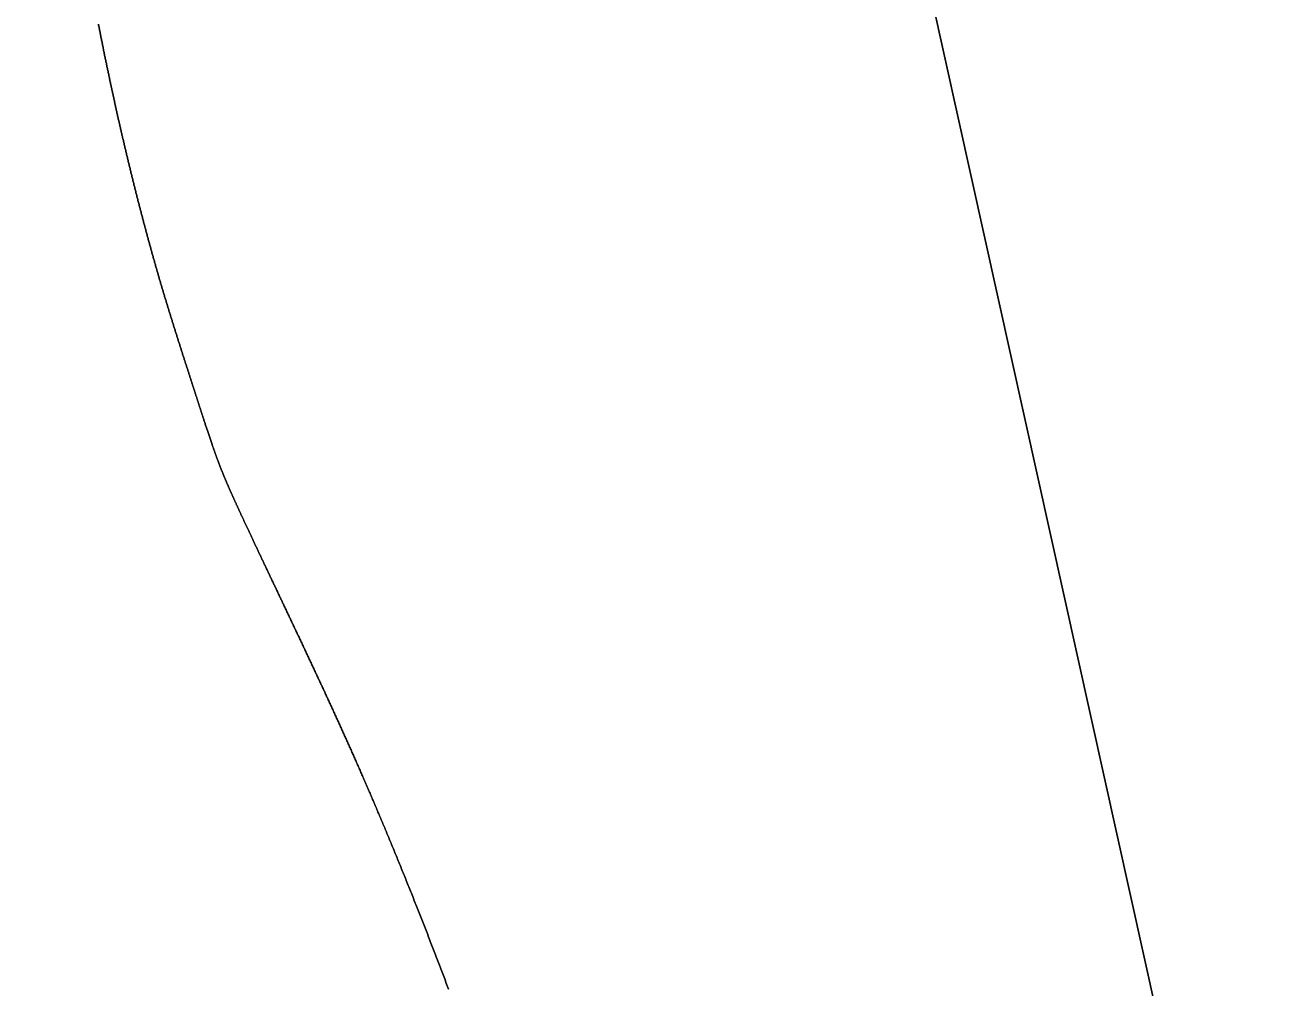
# Model space of a CAD drawing. Header units: inches. Extents: x 130170 to 284068, y 377793 to 804530.
# Drawn here: x 260694.6 to 260762.8, y 747187.2 to 747239.8 of the extents above; entities that cross this region are included whole.
import ezdxf

# ---------------------------------------------------------------- set-up
doc = ezdxf.new("R2010")
doc.units = ezdxf.units.IN
doc.header["$MEASUREMENT"] = 0
doc.layers.add('muni_il', color=7, linetype='Continuous')

msp = doc.modelspace()

# ---------------------------------------------------------------- linework, layer by layer
at = {"layer": 'muni_il'}
for points in [[(260754.781, 747530.375), (260754.516, 747438.375), (260754.219, 747328.938), (260744.016, 747241.375), (260757.781, 747179.188), (260746.219, 746984), (260731.625, 746822.375), (260701.984, 746720.062), (260696.672, 746692.375), (260695.016, 746602.75), (260685.453, 746523.188), (260656.688, 746406.938), (260626.344, 746302.5), (260639.141, 746300.188), (260650.062, 746297.125), (260662.125, 746293.125), (260756.85, 746272.963), (260806.032, 746262.021), (261717.828, 746059.438), (261715.418, 746000.168), (261660.703, 744654.562)], [(261660.703, 744654.562), (261715.418, 746000.168), (261717.828, 746059.438), (260806.032, 746262.021), (260756.85, 746272.963), (260662.125, 746293.125), (260650.062, 746297.125), (260639.141, 746300.188), (260626.344, 746302.5), (260656.688, 746406.938), (260685.453, 746523.188), (260695.016, 746602.75), (260696.672, 746692.375), (260701.984, 746720.062), (260731.625, 746822.375), (260746.219, 746984), (260757.781, 747179.188), (260744.016, 747241.375), (260754.219, 747328.938), (260754.516, 747438.375), (260754.781, 747530.375)], [(260717.677, 747187.116), (260717.642, 747187.21), (260717.607, 747187.303), (260717.571, 747187.397), (260717.536, 747187.49), (260717.501, 747187.584), (260717.466, 747187.677), (260717.43, 747187.771), (260717.395, 747187.865), (260717.359, 747187.958), (260717.324, 747188.052), (260717.288, 747188.145), (260717.253, 747188.239), (260717.217, 747188.333), (260717.182, 747188.426), (260717.146, 747188.52), (260717.11, 747188.613), (260717.074, 747188.707), (260717.039, 747188.8), (260717.003, 747188.894), (260716.967, 747188.987), (260716.931, 747189.08), (260716.895, 747189.173), (260716.86, 747189.267), (260716.824, 747189.36), (260716.788, 747189.453), (260716.752, 747189.545), (260716.716, 747189.638), (260716.68, 747189.731), (260716.645, 747189.824), (260716.609, 747189.916), (260716.573, 747190.009), (260716.537, 747190.101), (260716.501, 747190.193), (260716.465, 747190.285), (260716.429, 747190.377), (260716.394, 747190.469), (260716.358, 747190.56), (260716.322, 747190.652), (260716.286, 747190.743), (260716.251, 747190.834), (260716.215, 747190.925), (260716.179, 747191.016), (260716.144, 747191.106), (260716.108, 747191.197), (260716.073, 747191.287), (260716.037, 747191.377), (260716.002, 747191.467), (260715.966, 747191.556), (260715.931, 747191.646), (260715.895, 747191.735), (260715.86, 747191.824), (260715.825, 747191.913), (260715.79, 747192.001), (260715.755, 747192.09), (260715.72, 747192.178), (260715.685, 747192.266), (260715.65, 747192.353), (260715.615, 747192.441), (260715.58, 747192.528), (260715.545, 747192.615), (260715.51, 747192.701), (260715.476, 747192.788), (260715.441, 747192.874), (260715.406, 747192.959), (260715.372, 747193.045), (260715.338, 747193.13), (260715.303, 747193.215), (260715.269, 747193.3), (260715.235, 747193.385), (260715.201, 747193.469), (260715.167, 747193.553), (260715.133, 747193.636), (260715.099, 747193.719), (260715.066, 747193.803), (260715.032, 747193.885), (260714.998, 747193.968), (260714.965, 747194.05), (260714.932, 747194.132), (260714.898, 747194.213), (260714.865, 747194.294), (260714.832, 747194.375), (260714.799, 747194.456), (260714.766, 747194.536), (260714.733, 747194.616), (260714.701, 747194.695), (260714.668, 747194.775), (260714.635, 747194.854), (260714.603, 747194.932), (260714.571, 747195.011), (260714.539, 747195.089), (260714.506, 747195.166), (260714.474, 747195.243), (260714.442, 747195.32), (260714.411, 747195.397), (260714.379, 747195.474), (260714.347, 747195.55), (260714.316, 747195.625), (260714.284, 747195.701), (260714.253, 747195.776), (260714.222, 747195.851), (260714.191, 747195.925), (260714.16, 747195.999), (260714.129, 747196.073), (260714.098, 747196.146), (260714.067, 747196.219), (260714.037, 747196.292), (260714.006, 747196.364), (260713.976, 747196.436), (260713.946, 747196.508), (260713.916, 747196.58), (260713.886, 747196.651), (260713.856, 747196.722), (260713.826, 747196.792), (260713.796, 747196.862), (260713.767, 747196.932), (260713.737, 747197.002), (260713.708, 747197.071), (260713.678, 747197.14), (260713.649, 747197.208), (260713.62, 747197.277), (260713.591, 747197.345), (260713.562, 747197.412), (260713.533, 747197.48), (260713.505, 747197.547), (260713.476, 747197.613), (260713.448, 747197.68), (260713.419, 747197.746), (260713.391, 747197.812), (260713.363, 747197.877), (260713.335, 747197.943), (260713.307, 747198.008), (260713.279, 747198.072), (260713.251, 747198.137), (260713.223, 747198.201), (260713.196, 747198.265), (260713.168, 747198.328), (260713.141, 747198.392), (260713.113, 747198.455), (260713.086, 747198.518), (260713.059, 747198.58), (260713.032, 747198.642), (260713.005, 747198.704), (260712.978, 747198.766), (260712.951, 747198.828), (260712.924, 747198.889), (260712.898, 747198.95), (260712.871, 747199.011), (260712.844, 747199.071), (260712.818, 747199.131), (260712.792, 747199.191), (260712.765, 747199.251), (260712.739, 747199.311), (260712.713, 747199.37), (260712.687, 747199.429), (260712.661, 747199.488), (260712.635, 747199.547), (260712.609, 747199.606), (260712.584, 747199.664), (260712.558, 747199.722), (260712.532, 747199.78), (260712.507, 747199.838), (260712.481, 747199.895), (260712.456, 747199.953), (260712.43, 747200.01), (260712.405, 747200.067), (260712.38, 747200.123), (260712.354, 747200.18), (260712.329, 747200.236), (260712.304, 747200.293), (260712.279, 747200.349), (260712.254, 747200.405), (260712.229, 747200.461), (260712.204, 747200.516), (260712.179, 747200.572), (260712.155, 747200.627), (260712.13, 747200.682), (260712.105, 747200.737), (260712.08, 747200.792), (260712.056, 747200.847), (260712.031, 747200.902), (260712.007, 747200.956), (260711.982, 747201.011), (260711.958, 747201.065), (260711.933, 747201.119), (260711.909, 747201.173), (260711.884, 747201.227), (260711.86, 747201.281), (260711.836, 747201.335), (260711.811, 747201.388), (260711.787, 747201.442), (260711.763, 747201.495), (260711.739, 747201.549), (260711.714, 747201.602), (260711.69, 747201.655), (260711.666, 747201.708), (260711.642, 747201.761), (260711.618, 747201.814), (260711.594, 747201.867), (260711.57, 747201.92), (260711.546, 747201.972), (260711.522, 747202.025), (260711.497, 747202.078), (260711.474, 747202.13), (260711.45, 747202.183), (260711.425, 747202.235), (260711.402, 747202.288), (260711.378, 747202.34), (260711.354, 747202.392), (260711.33, 747202.444), (260711.306, 747202.496), (260711.282, 747202.549), (260711.258, 747202.601), (260711.234, 747202.653), (260711.21, 747202.705), (260711.186, 747202.757), (260711.162, 747202.809), (260711.138, 747202.861), (260711.114, 747202.913), (260711.09, 747202.964), (260711.066, 747203.016), (260711.042, 747203.068), (260711.018, 747203.12), (260710.994, 747203.172), (260710.97, 747203.224), (260710.947, 747203.275), (260710.923, 747203.327), (260710.899, 747203.379), (260710.875, 747203.43), (260710.851, 747203.482), (260710.827, 747203.534), (260710.803, 747203.586), (260710.779, 747203.637), (260710.755, 747203.689), (260710.731, 747203.741), (260710.707, 747203.792), (260710.683, 747203.844), (260710.658, 747203.896), (260710.634, 747203.947), (260710.61, 747203.999), (260710.586, 747204.051), (260710.562, 747204.103), (260710.538, 747204.154), (260710.514, 747204.206), (260710.49, 747204.258), (260710.465, 747204.309), (260710.441, 747204.361), (260710.417, 747204.413), (260710.393, 747204.465), (260710.369, 747204.517), (260710.345, 747204.568), (260710.32, 747204.62), (260710.296, 747204.672), (260710.272, 747204.724), (260710.248, 747204.775), (260710.223, 747204.827), (260710.199, 747204.879), (260710.175, 747204.931), (260710.15, 747204.983), (260710.126, 747205.035), (260710.102, 747205.086), (260710.077, 747205.138), (260710.053, 747205.19), (260710.029, 747205.242), (260710.004, 747205.294), (260709.98, 747205.346), (260709.956, 747205.398), (260709.931, 747205.45), (260709.907, 747205.502), (260709.882, 747205.553), (260709.858, 747205.605), (260709.834, 747205.657), (260709.809, 747205.709), (260709.785, 747205.761), (260709.76, 747205.813), (260709.736, 747205.865), (260709.711, 747205.917), (260709.687, 747205.969), (260709.662, 747206.021), (260709.638, 747206.072), (260709.613, 747206.124), (260709.589, 747206.176), (260709.564, 747206.228), (260709.54, 747206.28), (260709.515, 747206.332), (260709.491, 747206.384), (260709.466, 747206.436), (260709.442, 747206.487), (260709.418, 747206.539), (260709.393, 747206.591), (260709.368, 747206.643), (260709.344, 747206.695), (260709.32, 747206.746), (260709.295, 747206.798), (260709.271, 747206.85), (260709.246, 747206.901), (260709.222, 747206.953), (260709.197, 747207.004), (260709.173, 747207.056), (260709.149, 747207.107), (260709.124, 747207.159), (260709.1, 747207.21), (260709.076, 747207.262), (260709.051, 747207.313), (260709.027, 747207.364), (260709.003, 747207.416), (260708.979, 747207.467), (260708.954, 747207.518), (260708.93, 747207.569), (260708.906, 747207.62), (260708.882, 747207.671), (260708.857, 747207.722), (260708.833, 747207.773), (260708.809, 747207.824), (260708.785, 747207.875), (260708.761, 747207.925), (260708.737, 747207.976), (260708.713, 747208.027), (260708.689, 747208.077), (260708.665, 747208.128), (260708.641, 747208.178), (260708.618, 747208.228), (260708.594, 747208.279), (260708.57, 747208.329), (260708.546, 747208.379), (260708.523, 747208.429), (260708.499, 747208.478), (260708.475, 747208.528), (260708.452, 747208.578), (260708.428, 747208.628), (260708.405, 747208.677), (260708.381, 747208.727), (260708.358, 747208.776), (260708.335, 747208.825), (260708.311, 747208.874), (260708.288, 747208.923), (260708.265, 747208.972), (260708.242, 747209.021), (260708.219, 747209.07), (260708.196, 747209.118), (260708.172, 747209.167), (260708.15, 747209.215), (260708.127, 747209.263), (260708.104, 747209.311), (260708.081, 747209.359), (260708.058, 747209.407), (260708.036, 747209.455), (260708.013, 747209.502), (260707.991, 747209.55), (260707.968, 747209.597), (260707.946, 747209.645), (260707.924, 747209.692), (260707.901, 747209.739), (260707.879, 747209.785), (260707.857, 747209.832), (260707.835, 747209.879), (260707.813, 747209.925), (260707.791, 747209.971), (260707.769, 747210.018), (260707.747, 747210.064), (260707.726, 747210.109), (260707.704, 747210.155), (260707.682, 747210.201), (260707.661, 747210.246), (260707.639, 747210.292), (260707.618, 747210.337), (260707.597, 747210.382), (260707.575, 747210.427), (260707.554, 747210.471), (260707.533, 747210.516), (260707.512, 747210.56), (260707.491, 747210.604), (260707.47, 747210.648), (260707.45, 747210.692), (260707.429, 747210.736), (260707.408, 747210.78), (260707.388, 747210.823), (260707.367, 747210.866), (260707.347, 747210.91), (260707.327, 747210.953), (260707.306, 747210.996), (260707.286, 747211.038), (260707.266, 747211.081), (260707.246, 747211.123), (260707.226, 747211.165), (260707.206, 747211.207), (260707.187, 747211.249), (260707.167, 747211.291), (260707.147, 747211.332), (260707.128, 747211.374), (260707.108, 747211.415), (260707.089, 747211.456), (260707.07, 747211.497), (260707.05, 747211.538), (260707.031, 747211.579), (260707.012, 747211.619), (260706.993, 747211.659), (260706.975, 747211.699), (260706.956, 747211.739), (260706.937, 747211.779), (260706.918, 747211.819), (260706.9, 747211.859), (260706.881, 747211.898), (260706.863, 747211.937), (260706.845, 747211.976), (260706.827, 747212.015), (260706.808, 747212.054), (260706.79, 747212.092), (260706.772, 747212.131), (260706.754, 747212.169), (260706.736, 747212.207), (260706.719, 747212.245), (260706.701, 747212.283), (260706.684, 747212.32), (260706.666, 747212.357), (260706.649, 747212.395), (260706.631, 747212.432), (260706.614, 747212.469), (260706.597, 747212.506), (260706.58, 747212.542), (260706.563, 747212.579), (260706.546, 747212.615), (260706.529, 747212.651), (260706.512, 747212.687), (260706.496, 747212.723), (260706.479, 747212.759), (260706.463, 747212.794), (260706.446, 747212.83), (260706.43, 747212.865), (260706.413, 747212.9), (260706.397, 747212.935), (260706.381, 747212.97), (260706.365, 747213.004), (260706.349, 747213.039), (260706.333, 747213.073), (260706.318, 747213.107), (260706.302, 747213.141), (260706.286, 747213.175), (260706.271, 747213.208), (260706.255, 747213.242), (260706.24, 747213.275), (260706.225, 747213.308), (260706.21, 747213.341), (260706.195, 747213.374), (260706.18, 747213.407), (260706.165, 747213.439), (260706.15, 747213.472), (260706.135, 747213.504), (260706.12, 747213.536), (260706.106, 747213.568), (260706.091, 747213.6), (260706.077, 747213.631), (260706.063, 747213.662), (260706.048, 747213.694), (260706.034, 747213.725), (260706.02, 747213.755), (260706.006, 747213.786), (260705.992, 747213.817), (260705.979, 747213.847), (260705.965, 747213.877), (260705.951, 747213.907), (260705.938, 747213.937), (260705.925, 747213.967), (260705.911, 747213.997), (260705.898, 747214.026), (260705.885, 747214.055), (260705.872, 747214.084), (260705.859, 747214.113), (260705.846, 747214.142), (260705.833, 747214.17), (260705.82, 747214.199), (260705.808, 747214.227), (260705.795, 747214.255), (260705.783, 747214.283), (260705.771, 747214.311), (260705.758, 747214.339), (260705.746, 747214.366), (260705.734, 747214.393), (260705.722, 747214.42), (260705.71, 747214.447), (260705.698, 747214.474), (260705.687, 747214.501), (260705.675, 747214.528), (260705.664, 747214.554), (260705.652, 747214.58), (260705.641, 747214.606), (260705.629, 747214.632), (260705.618, 747214.658), (260705.607, 747214.684), (260705.596, 747214.71), (260705.585, 747214.735), (260705.574, 747214.76), (260705.563, 747214.786), (260705.553, 747214.811), (260705.542, 747214.836), (260705.531, 747214.861), (260705.521, 747214.886), (260705.51, 747214.91), (260705.5, 747214.935), (260705.49, 747214.959), (260705.479, 747214.984), (260705.469, 747215.008), (260705.459, 747215.032), (260705.449, 747215.056), (260705.439, 747215.08), (260705.429, 747215.104), (260705.419, 747215.128), (260705.409, 747215.152), (260705.399, 747215.176), (260705.39, 747215.2), (260705.38, 747215.224), (260705.37, 747215.247), (260705.36, 747215.271), (260705.351, 747215.295), (260705.341, 747215.318), (260705.332, 747215.342), (260705.322, 747215.366), (260705.313, 747215.389), (260705.303, 747215.413), (260705.294, 747215.437), (260705.284, 747215.46), (260705.275, 747215.484), (260705.266, 747215.508), (260705.256, 747215.532), (260705.247, 747215.555), (260705.238, 747215.579), (260705.228, 747215.603), (260705.219, 747215.627), (260705.21, 747215.651), (260705.2, 747215.675), (260705.191, 747215.7), (260705.181, 747215.724), (260705.172, 747215.748), (260705.163, 747215.773), (260705.153, 747215.798), (260705.144, 747215.822), (260705.135, 747215.847), (260705.125, 747215.872), (260705.116, 747215.898), (260705.106, 747215.923), (260705.096, 747215.948), (260705.087, 747215.974), (260705.077, 747216), (260705.068, 747216.026), (260705.058, 747216.052), (260705.048, 747216.078), (260705.038, 747216.105), (260705.029, 747216.132), (260705.019, 747216.159), (260705.009, 747216.186), (260704.999, 747216.213), (260704.989, 747216.241), (260704.979, 747216.268), (260704.968, 747216.296), (260704.958, 747216.325), (260704.948, 747216.353), (260704.937, 747216.382), (260704.927, 747216.411), (260704.917, 747216.44), (260704.906, 747216.47), (260704.895, 747216.5), (260704.884, 747216.53), (260704.874, 747216.56), (260704.863, 747216.591), (260704.852, 747216.622), (260704.841, 747216.653), (260704.829, 747216.685), (260704.818, 747216.717), (260704.807, 747216.75), (260704.795, 747216.783), (260704.783, 747216.816), (260704.771, 747216.85), (260704.513, 747217.611), (260704.48, 747217.713), (260704.464, 747217.763), (260704.448, 747217.812), (260704.432, 747217.86), (260704.417, 747217.908), (260704.401, 747217.955), (260704.386, 747218.001), (260704.372, 747218.046), (260704.357, 747218.091), (260704.343, 747218.135), (260704.328, 747218.179), (260704.314, 747218.222), (260704.301, 747218.265), (260704.287, 747218.307), (260704.273, 747218.349), (260704.26, 747218.391), (260704.247, 747218.432), (260704.233, 747218.473), (260704.22, 747218.513), (260704.207, 747218.553), (260704.194, 747218.593), (260704.181, 747218.633), (260704.169, 747218.672), (260704.156, 747218.712), (260704.143, 747218.751), (260704.131, 747218.79), (260704.118, 747218.829), (260704.106, 747218.868), (260704.093, 747218.907), (260704.081, 747218.945), (260704.068, 747218.984), (260704.056, 747219.023), (260704.043, 747219.061), (260704.031, 747219.1), (260704.018, 747219.139), (260704.006, 747219.177), (260703.993, 747219.216), (260703.981, 747219.255), (260703.968, 747219.294), (260703.956, 747219.332), (260703.943, 747219.371), (260703.931, 747219.41), (260703.918, 747219.449), (260703.905, 747219.488), (260703.893, 747219.528), (260703.88, 747219.567), (260703.867, 747219.606), (260703.854, 747219.646), (260703.842, 747219.686), (260703.829, 747219.725), (260703.816, 747219.765), (260703.803, 747219.805), (260703.79, 747219.845), (260703.777, 747219.886), (260703.764, 747219.926), (260703.751, 747219.966), (260703.738, 747220.007), (260703.725, 747220.048), (260703.711, 747220.089), (260703.698, 747220.129), (260703.685, 747220.171), (260703.672, 747220.212), (260703.658, 747220.253), (260703.645, 747220.295), (260703.631, 747220.336), (260703.618, 747220.378), (260703.604, 747220.42), (260703.591, 747220.462), (260703.577, 747220.504), (260703.564, 747220.547), (260703.55, 747220.589), (260703.536, 747220.632), (260703.522, 747220.674), (260703.509, 747220.717), (260703.495, 747220.76), (260703.481, 747220.804), (260703.467, 747220.847), (260703.453, 747220.89), (260703.439, 747220.934), (260703.425, 747220.977), (260703.411, 747221.021), (260703.397, 747221.065), (260703.383, 747221.109), (260703.368, 747221.153), (260703.354, 747221.197), (260703.34, 747221.242), (260703.326, 747221.286), (260703.311, 747221.331), (260703.297, 747221.375), (260703.282, 747221.42), (260703.268, 747221.465), (260703.254, 747221.51), (260703.239, 747221.556), (260703.224, 747221.601), (260703.21, 747221.646), (260703.195, 747221.692), (260703.181, 747221.737), (260703.166, 747221.783), (260703.151, 747221.829), (260703.137, 747221.875), (260703.122, 747221.921), (260703.107, 747221.967), (260703.093, 747222.013), (260703.078, 747222.06), (260703.063, 747222.106), (260703.048, 747222.152), (260703.033, 747222.199), (260703.018, 747222.246), (260703.003, 747222.292), (260702.989, 747222.339), (260702.974, 747222.386), (260702.959, 747222.433), (260702.944, 747222.48), (260702.929, 747222.527), (260702.914, 747222.574), (260702.899, 747222.621), (260702.884, 747222.668), (260702.869, 747222.716), (260702.854, 747222.763), (260702.839, 747222.81), (260702.824, 747222.858), (260702.809, 747222.905), (260702.794, 747222.953), (260702.779, 747223.001), (260702.764, 747223.048), (260702.749, 747223.096), (260702.734, 747223.144), (260702.719, 747223.192), (260702.704, 747223.239), (260702.689, 747223.287), (260702.674, 747223.335), (260702.659, 747223.383), (260702.644, 747223.431), (260702.629, 747223.479), (260702.614, 747223.527), (260702.599, 747223.575), (260702.584, 747223.623), (260702.569, 747223.671), (260702.554, 747223.719), (260702.539, 747223.768), (260702.524, 747223.816), (260702.509, 747223.864), (260702.494, 747223.912), (260702.479, 747223.96), (260702.464, 747224.009), (260702.449, 747224.057), (260702.434, 747224.105), (260702.419, 747224.154), (260702.405, 747224.202), (260702.39, 747224.25), (260702.375, 747224.299), (260702.36, 747224.347), (260702.345, 747224.396), (260702.33, 747224.444), (260702.316, 747224.492), (260702.301, 747224.541), (260702.286, 747224.589), (260702.271, 747224.638), (260702.257, 747224.686), (260702.242, 747224.735), (260702.227, 747224.784), (260702.212, 747224.832), (260702.198, 747224.881), (260702.183, 747224.929), (260702.168, 747224.978), (260702.154, 747225.027), (260702.139, 747225.075), (260702.124, 747225.124), (260702.11, 747225.173), (260702.095, 747225.222), (260702.081, 747225.271), (260702.066, 747225.32), (260702.052, 747225.368), (260702.037, 747225.417), (260702.022, 747225.466), (260702.008, 747225.515), (260701.993, 747225.564), (260701.979, 747225.613), (260701.965, 747225.663), (260701.95, 747225.712), (260701.936, 747225.761), (260701.921, 747225.81), (260701.907, 747225.86), (260701.892, 747225.909), (260701.878, 747225.958), (260701.863, 747226.008), (260701.849, 747226.057), (260701.835, 747226.107), (260701.82, 747226.156), (260701.806, 747226.206), (260701.792, 747226.256), (260701.777, 747226.306), (260701.763, 747226.355), (260701.748, 747226.405), (260701.734, 747226.455), (260701.72, 747226.505), (260701.706, 747226.555), (260701.691, 747226.605), (260701.677, 747226.656), (260701.662, 747226.706), (260701.648, 747226.756), (260701.634, 747226.807), (260701.62, 747226.857), (260701.605, 747226.908), (260701.591, 747226.958), (260701.577, 747227.009), (260701.562, 747227.06), (260701.548, 747227.111), (260701.534, 747227.162), (260701.52, 747227.213), (260701.505, 747227.264), (260701.491, 747227.315), (260701.477, 747227.366), (260701.463, 747227.417), (260701.449, 747227.469), (260701.434, 747227.52), (260701.42, 747227.572), (260701.406, 747227.623), (260701.391, 747227.675), (260701.377, 747227.727), (260701.363, 747227.779), (260701.349, 747227.831), (260701.335, 747227.883), (260701.32, 747227.935), (260701.306, 747227.987), (260701.292, 747228.039), (260701.278, 747228.091), (260701.264, 747228.144), (260701.249, 747228.196), (260701.235, 747228.249), (260701.221, 747228.301), (260701.207, 747228.354), (260701.193, 747228.406), (260701.178, 747228.459), (260701.164, 747228.512), (260701.15, 747228.565), (260701.136, 747228.618), (260701.122, 747228.671), (260701.107, 747228.724), (260701.093, 747228.777), (260701.079, 747228.831), (260701.065, 747228.884), (260701.051, 747228.937), (260701.037, 747228.991), (260701.022, 747229.044), (260701.008, 747229.098), (260700.994, 747229.151), (260700.98, 747229.205), (260700.966, 747229.258), (260700.952, 747229.312), (260700.938, 747229.366), (260700.924, 747229.42), (260700.91, 747229.474), (260700.896, 747229.528), (260700.882, 747229.581), (260700.868, 747229.635), (260700.854, 747229.689), (260700.839, 747229.743), (260700.826, 747229.798), (260700.811, 747229.852), (260700.798, 747229.906), (260700.784, 747229.96), (260700.77, 747230.014), (260700.756, 747230.068), (260700.742, 747230.123), (260700.728, 747230.177), (260700.714, 747230.231), (260700.7, 747230.286), (260700.686, 747230.34), (260700.672, 747230.394), (260700.659, 747230.449), (260700.645, 747230.503), (260700.631, 747230.558), (260700.617, 747230.612), (260700.603, 747230.667), (260700.59, 747230.721), (260700.576, 747230.775), (260700.562, 747230.83), (260700.548, 747230.884), (260700.535, 747230.939), (260700.521, 747230.993), (260700.508, 747231.048), (260700.494, 747231.102), (260700.48, 747231.157), (260700.467, 747231.211), (260700.453, 747231.266), (260700.44, 747231.32), (260700.426, 747231.375), (260700.413, 747231.429), (260700.399, 747231.484), (260700.386, 747231.538), (260700.372, 747231.593), (260700.359, 747231.647), (260700.345, 747231.702), (260700.332, 747231.756), (260700.319, 747231.81), (260700.305, 747231.865), (260700.292, 747231.919), (260700.279, 747231.974), (260700.266, 747232.028), (260700.252, 747232.082), (260700.239, 747232.137), (260700.226, 747232.191), (260700.213, 747232.246), (260700.2, 747232.3), (260700.186, 747232.354), (260700.173, 747232.409), (260700.16, 747232.463), (260700.147, 747232.517), (260700.134, 747232.571), (260700.121, 747232.626), (260700.108, 747232.68), (260700.095, 747232.734), (260700.082, 747232.788), (260700.069, 747232.843), (260700.057, 747232.897), (260700.044, 747232.951), (260700.031, 747233.005), (260700.018, 747233.06), (260700.005, 747233.114), (260699.993, 747233.168), (260699.98, 747233.222), (260699.967, 747233.276), (260699.954, 747233.331), (260699.942, 747233.385), (260699.929, 747233.439), (260699.916, 747233.493), (260699.904, 747233.547), (260699.891, 747233.601), (260699.878, 747233.656), (260699.866, 747233.71), (260699.853, 747233.764), (260699.841, 747233.818), (260699.828, 747233.872), (260699.816, 747233.927), (260699.803, 747233.981), (260699.791, 747234.035), (260699.779, 747234.089), (260699.766, 747234.143), (260699.754, 747234.198), (260699.741, 747234.252), (260699.729, 747234.306), (260699.717, 747234.36), (260699.704, 747234.414), (260699.692, 747234.469), (260699.68, 747234.523), (260699.667, 747234.577), (260699.655, 747234.632), (260699.643, 747234.686), (260699.631, 747234.74), (260699.618, 747234.795), (260699.606, 747234.849), (260699.594, 747234.903), (260699.582, 747234.958), (260699.57, 747235.012), (260699.558, 747235.067), (260699.545, 747235.121), (260699.533, 747235.176), (260699.521, 747235.23), (260699.509, 747235.285), (260699.497, 747235.339), (260699.485, 747235.394), (260699.473, 747235.448), (260699.461, 747235.503), (260699.449, 747235.558), (260699.437, 747235.612), (260699.425, 747235.667), (260699.413, 747235.722), (260699.401, 747235.776), (260699.389, 747235.831), (260699.377, 747235.886), (260699.365, 747235.941), (260699.353, 747235.996), (260699.341, 747236.05), (260699.329, 747236.105), (260699.317, 747236.16), (260699.305, 747236.215), (260699.294, 747236.27), (260699.282, 747236.325), (260699.27, 747236.38), (260699.258, 747236.435), (260699.246, 747236.49), (260699.234, 747236.545), (260699.223, 747236.6), (260699.211, 747236.655), (260699.199, 747236.711), (260699.187, 747236.766), (260699.175, 747236.821), (260699.164, 747236.876), (260699.152, 747236.931), (260699.14, 747236.986), (260699.128, 747237.042), (260699.117, 747237.097), (260699.105, 747237.152), (260699.094, 747237.207), (260699.082, 747237.263), (260699.07, 747237.318), (260699.059, 747237.373), (260699.047, 747237.429), (260699.036, 747237.484), (260699.024, 747237.539), (260699.012, 747237.594), (260699.001, 747237.65), (260698.989, 747237.705), (260698.978, 747237.761), (260698.966, 747237.816), (260698.955, 747237.871), (260698.944, 747237.926), (260698.932, 747237.982), (260698.921, 747238.037), (260698.909, 747238.092), (260698.898, 747238.148), (260698.887, 747238.203), (260698.875, 747238.258), (260698.864, 747238.313), (260698.853, 747238.368), (260698.842, 747238.423), (260698.83, 747238.479), (260698.819, 747238.534), (260698.808, 747238.589), (260698.797, 747238.644), (260698.786, 747238.699), (260698.775, 747238.754), (260698.764, 747238.809), (260698.752, 747238.864), (260698.741, 747238.919), (260698.73, 747238.974), (260698.72, 747239.028), (260698.709, 747239.083), (260698.698, 747239.138), (260698.687, 747239.192), (260698.676, 747239.247), (260698.665, 747239.301), (260698.655, 747239.356), (260698.644, 747239.41), (260698.633, 747239.465), (260698.622, 747239.519), (260698.612, 747239.573), (260698.601, 747239.627), (260698.591, 747239.681), (260698.58, 747239.735), (260698.57, 747239.789)], [(260698.57, 747239.789), (260698.58, 747239.735), (260698.591, 747239.681), (260698.601, 747239.627), (260698.612, 747239.573), (260698.622, 747239.519), (260698.633, 747239.465), (260698.644, 747239.41), (260698.655, 747239.356), (260698.665, 747239.301), (260698.676, 747239.247), (260698.687, 747239.192), (260698.698, 747239.138), (260698.709, 747239.083), (260698.72, 747239.028), (260698.73, 747238.974), (260698.741, 747238.919), (260698.752, 747238.864), (260698.764, 747238.809), (260698.775, 747238.754), (260698.786, 747238.699), (260698.797, 747238.644), (260698.808, 747238.589), (260698.819, 747238.534), (260698.83, 747238.479), (260698.842, 747238.423), (260698.853, 747238.368), (260698.864, 747238.313), (260698.875, 747238.258), (260698.887, 747238.203), (260698.898, 747238.148), (260698.909, 747238.092), (260698.921, 747238.037), (260698.932, 747237.982), (260698.944, 747237.926), (260698.955, 747237.871), (260698.966, 747237.816), (260698.978, 747237.761), (260698.989, 747237.705), (260699.001, 747237.65), (260699.012, 747237.594), (260699.024, 747237.539), (260699.036, 747237.484), (260699.047, 747237.429), (260699.059, 747237.373), (260699.07, 747237.318), (260699.082, 747237.263), (260699.094, 747237.207), (260699.105, 747237.152), (260699.117, 747237.097), (260699.128, 747237.042), (260699.14, 747236.986), (260699.152, 747236.931), (260699.164, 747236.876), (260699.175, 747236.821), (260699.187, 747236.766), (260699.199, 747236.711), (260699.211, 747236.655), (260699.223, 747236.6), (260699.234, 747236.545), (260699.246, 747236.49), (260699.258, 747236.435), (260699.27, 747236.38), (260699.282, 747236.325), (260699.294, 747236.27), (260699.305, 747236.215), (260699.317, 747236.16), (260699.329, 747236.105), (260699.341, 747236.05), (260699.353, 747235.996), (260699.365, 747235.941), (260699.377, 747235.886), (260699.389, 747235.831), (260699.401, 747235.776), (260699.413, 747235.722), (260699.425, 747235.667), (260699.437, 747235.612), (260699.449, 747235.558), (260699.461, 747235.503), (260699.473, 747235.448), (260699.485, 747235.394), (260699.497, 747235.339), (260699.509, 747235.285), (260699.521, 747235.23), (260699.533, 747235.176), (260699.545, 747235.121), (260699.558, 747235.067), (260699.57, 747235.012), (260699.582, 747234.958), (260699.594, 747234.903), (260699.606, 747234.849), (260699.618, 747234.795), (260699.631, 747234.74), (260699.643, 747234.686), (260699.655, 747234.632), (260699.667, 747234.577), (260699.68, 747234.523), (260699.692, 747234.469), (260699.704, 747234.414), (260699.717, 747234.36), (260699.729, 747234.306), (260699.741, 747234.252), (260699.754, 747234.198), (260699.766, 747234.143), (260699.779, 747234.089), (260699.791, 747234.035), (260699.803, 747233.981), (260699.816, 747233.927), (260699.828, 747233.872), (260699.841, 747233.818), (260699.853, 747233.764), (260699.866, 747233.71), (260699.878, 747233.656), (260699.891, 747233.601), (260699.904, 747233.547), (260699.916, 747233.493), (260699.929, 747233.439), (260699.942, 747233.385), (260699.954, 747233.331), (260699.967, 747233.276), (260699.98, 747233.222), (260699.993, 747233.168), (260700.005, 747233.114), (260700.018, 747233.06), (260700.031, 747233.005), (260700.044, 747232.951), (260700.057, 747232.897), (260700.069, 747232.843), (260700.082, 747232.788), (260700.095, 747232.734), (260700.108, 747232.68), (260700.121, 747232.626), (260700.134, 747232.571), (260700.147, 747232.517), (260700.16, 747232.463), (260700.173, 747232.409), (260700.186, 747232.354), (260700.2, 747232.3), (260700.213, 747232.246), (260700.226, 747232.191), (260700.239, 747232.137), (260700.252, 747232.082), (260700.266, 747232.028), (260700.279, 747231.974), (260700.292, 747231.919), (260700.305, 747231.865), (260700.319, 747231.81), (260700.332, 747231.756), (260700.345, 747231.702), (260700.359, 747231.647), (260700.372, 747231.593), (260700.386, 747231.538), (260700.399, 747231.484), (260700.413, 747231.429), (260700.426, 747231.375), (260700.44, 747231.32), (260700.453, 747231.266), (260700.467, 747231.211), (260700.48, 747231.157), (260700.494, 747231.102), (260700.508, 747231.048), (260700.521, 747230.993), (260700.535, 747230.939), (260700.548, 747230.884), (260700.562, 747230.83), (260700.576, 747230.775), (260700.59, 747230.721), (260700.603, 747230.667), (260700.617, 747230.612), (260700.631, 747230.558), (260700.645, 747230.503), (260700.659, 747230.449), (260700.672, 747230.394), (260700.686, 747230.34), (260700.7, 747230.286), (260700.714, 747230.231), (260700.728, 747230.177), (260700.742, 747230.123), (260700.756, 747230.068), (260700.77, 747230.014), (260700.784, 747229.96), (260700.798, 747229.906), (260700.811, 747229.852), (260700.826, 747229.798), (260700.839, 747229.743), (260700.854, 747229.689), (260700.868, 747229.635), (260700.882, 747229.581), (260700.896, 747229.528), (260700.91, 747229.474), (260700.924, 747229.42), (260700.938, 747229.366), (260700.952, 747229.312), (260700.966, 747229.258), (260700.98, 747229.205), (260700.994, 747229.151), (260701.008, 747229.098), (260701.022, 747229.044), (260701.037, 747228.991), (260701.051, 747228.937), (260701.065, 747228.884), (260701.079, 747228.831), (260701.093, 747228.777), (260701.107, 747228.724), (260701.122, 747228.671), (260701.136, 747228.618), (260701.15, 747228.565), (260701.164, 747228.512), (260701.178, 747228.459), (260701.193, 747228.406), (260701.207, 747228.354), (260701.221, 747228.301), (260701.235, 747228.249), (260701.249, 747228.196), (260701.264, 747228.144), (260701.278, 747228.091), (260701.292, 747228.039), (260701.306, 747227.987), (260701.32, 747227.935), (260701.335, 747227.883), (260701.349, 747227.831), (260701.363, 747227.779), (260701.377, 747227.727), (260701.391, 747227.675), (260701.406, 747227.623), (260701.42, 747227.572), (260701.434, 747227.52), (260701.449, 747227.469), (260701.463, 747227.417), (260701.477, 747227.366), (260701.491, 747227.315), (260701.505, 747227.264), (260701.52, 747227.213), (260701.534, 747227.162), (260701.548, 747227.111), (260701.562, 747227.06), (260701.577, 747227.009), (260701.591, 747226.958), (260701.605, 747226.908), (260701.62, 747226.857), (260701.634, 747226.807), (260701.648, 747226.756), (260701.662, 747226.706), (260701.677, 747226.656), (260701.691, 747226.605), (260701.706, 747226.555), (260701.72, 747226.505), (260701.734, 747226.455), (260701.748, 747226.405), (260701.763, 747226.355), (260701.777, 747226.306), (260701.792, 747226.256), (260701.806, 747226.206), (260701.82, 747226.156), (260701.835, 747226.107), (260701.849, 747226.057), (260701.863, 747226.008), (260701.878, 747225.958), (260701.892, 747225.909), (260701.907, 747225.86), (260701.921, 747225.81), (260701.936, 747225.761), (260701.95, 747225.712), (260701.965, 747225.663), (260701.979, 747225.613), (260701.993, 747225.564), (260702.008, 747225.515), (260702.022, 747225.466), (260702.037, 747225.417), (260702.052, 747225.368), (260702.066, 747225.32), (260702.081, 747225.271), (260702.095, 747225.222), (260702.11, 747225.173), (260702.124, 747225.124), (260702.139, 747225.075), (260702.154, 747225.027), (260702.168, 747224.978), (260702.183, 747224.929), (260702.198, 747224.881), (260702.212, 747224.832), (260702.227, 747224.784), (260702.242, 747224.735), (260702.257, 747224.686), (260702.271, 747224.638), (260702.286, 747224.589), (260702.301, 747224.541), (260702.316, 747224.492), (260702.33, 747224.444), (260702.345, 747224.396), (260702.36, 747224.347), (260702.375, 747224.299), (260702.39, 747224.25), (260702.405, 747224.202), (260702.419, 747224.154), (260702.434, 747224.105), (260702.449, 747224.057), (260702.464, 747224.009), (260702.479, 747223.96), (260702.494, 747223.912), (260702.509, 747223.864), (260702.524, 747223.816), (260702.539, 747223.768), (260702.554, 747223.719), (260702.569, 747223.671), (260702.584, 747223.623), (260702.599, 747223.575), (260702.614, 747223.527), (260702.629, 747223.479), (260702.644, 747223.431), (260702.659, 747223.383), (260702.674, 747223.335), (260702.689, 747223.287), (260702.704, 747223.239), (260702.719, 747223.192), (260702.734, 747223.144), (260702.749, 747223.096), (260702.764, 747223.048), (260702.779, 747223.001), (260702.794, 747222.953), (260702.809, 747222.905), (260702.824, 747222.858), (260702.839, 747222.81), (260702.854, 747222.763), (260702.869, 747222.716), (260702.884, 747222.668), (260702.899, 747222.621), (260702.914, 747222.574), (260702.929, 747222.527), (260702.944, 747222.48), (260702.959, 747222.433), (260702.974, 747222.386), (260702.989, 747222.339), (260703.003, 747222.292), (260703.018, 747222.246), (260703.033, 747222.199), (260703.048, 747222.152), (260703.063, 747222.106), (260703.078, 747222.06), (260703.093, 747222.013), (260703.107, 747221.967), (260703.122, 747221.921), (260703.137, 747221.875), (260703.151, 747221.829), (260703.166, 747221.783), (260703.181, 747221.737), (260703.195, 747221.692), (260703.21, 747221.646), (260703.224, 747221.601), (260703.239, 747221.556), (260703.254, 747221.51), (260703.268, 747221.465), (260703.282, 747221.42), (260703.297, 747221.375), (260703.311, 747221.331), (260703.326, 747221.286), (260703.34, 747221.242), (260703.354, 747221.197), (260703.368, 747221.153), (260703.383, 747221.109), (260703.397, 747221.065), (260703.411, 747221.021), (260703.425, 747220.977), (260703.439, 747220.934), (260703.453, 747220.89), (260703.467, 747220.847), (260703.481, 747220.804), (260703.495, 747220.76), (260703.509, 747220.717), (260703.522, 747220.674), (260703.536, 747220.632), (260703.55, 747220.589), (260703.564, 747220.547), (260703.577, 747220.504), (260703.591, 747220.462), (260703.604, 747220.42), (260703.618, 747220.378), (260703.631, 747220.336), (260703.645, 747220.295), (260703.658, 747220.253), (260703.672, 747220.212), (260703.685, 747220.171), (260703.698, 747220.129), (260703.711, 747220.089), (260703.725, 747220.048), (260703.738, 747220.007), (260703.751, 747219.966), (260703.764, 747219.926), (260703.777, 747219.886), (260703.79, 747219.845), (260703.803, 747219.805), (260703.816, 747219.765), (260703.829, 747219.725), (260703.842, 747219.686), (260703.854, 747219.646), (260703.867, 747219.606), (260703.88, 747219.567), (260703.893, 747219.528), (260703.905, 747219.488), (260703.918, 747219.449), (260703.931, 747219.41), (260703.943, 747219.371), (260703.956, 747219.332), (260703.968, 747219.294), (260703.981, 747219.255), (260703.993, 747219.216), (260704.006, 747219.177), (260704.018, 747219.139), (260704.031, 747219.1), (260704.043, 747219.061), (260704.056, 747219.023), (260704.068, 747218.984), (260704.081, 747218.945), (260704.093, 747218.907), (260704.106, 747218.868), (260704.118, 747218.829), (260704.131, 747218.79), (260704.143, 747218.751), (260704.156, 747218.712), (260704.169, 747218.672), (260704.181, 747218.633), (260704.194, 747218.593), (260704.207, 747218.553), (260704.22, 747218.513), (260704.233, 747218.473), (260704.247, 747218.432), (260704.26, 747218.391), (260704.273, 747218.349), (260704.287, 747218.307), (260704.301, 747218.265), (260704.314, 747218.222), (260704.328, 747218.179), (260704.343, 747218.135), (260704.357, 747218.091), (260704.372, 747218.046), (260704.386, 747218.001), (260704.401, 747217.955), (260704.417, 747217.908), (260704.432, 747217.86), (260704.448, 747217.812), (260704.464, 747217.763), (260704.48, 747217.713), (260704.513, 747217.611), (260704.771, 747216.85), (260704.783, 747216.816), (260704.795, 747216.783), (260704.807, 747216.75), (260704.818, 747216.717), (260704.829, 747216.685), (260704.841, 747216.653), (260704.852, 747216.622), (260704.863, 747216.591), (260704.874, 747216.56), (260704.884, 747216.53), (260704.895, 747216.5), (260704.906, 747216.47), (260704.917, 747216.44), (260704.927, 747216.411), (260704.937, 747216.382), (260704.948, 747216.353), (260704.958, 747216.325), (260704.968, 747216.296), (260704.979, 747216.268), (260704.989, 747216.241), (260704.999, 747216.213), (260705.009, 747216.186), (260705.019, 747216.159), (260705.029, 747216.132), (260705.038, 747216.105), (260705.048, 747216.078), (260705.058, 747216.052), (260705.068, 747216.026), (260705.077, 747216), (260705.087, 747215.974), (260705.096, 747215.948), (260705.106, 747215.923), (260705.116, 747215.898), (260705.125, 747215.872), (260705.135, 747215.847), (260705.144, 747215.822), (260705.153, 747215.798), (260705.163, 747215.773), (260705.172, 747215.748), (260705.181, 747215.724), (260705.191, 747215.7), (260705.2, 747215.675), (260705.21, 747215.651), (260705.219, 747215.627), (260705.228, 747215.603), (260705.238, 747215.579), (260705.247, 747215.555), (260705.256, 747215.532), (260705.266, 747215.508), (260705.275, 747215.484), (260705.284, 747215.46), (260705.294, 747215.437), (260705.303, 747215.413), (260705.313, 747215.389), (260705.322, 747215.366), (260705.332, 747215.342), (260705.341, 747215.318), (260705.351, 747215.295), (260705.36, 747215.271), (260705.37, 747215.247), (260705.38, 747215.224), (260705.39, 747215.2), (260705.399, 747215.176), (260705.409, 747215.152), (260705.419, 747215.128), (260705.429, 747215.104), (260705.439, 747215.08), (260705.449, 747215.056), (260705.459, 747215.032), (260705.469, 747215.008), (260705.479, 747214.984), (260705.49, 747214.959), (260705.5, 747214.935), (260705.51, 747214.91), (260705.521, 747214.886), (260705.531, 747214.861), (260705.542, 747214.836), (260705.553, 747214.811), (260705.563, 747214.786), (260705.574, 747214.76), (260705.585, 747214.735), (260705.596, 747214.71), (260705.607, 747214.684), (260705.618, 747214.658), (260705.629, 747214.632), (260705.641, 747214.606), (260705.652, 747214.58), (260705.664, 747214.554), (260705.675, 747214.528), (260705.687, 747214.501), (260705.698, 747214.474), (260705.71, 747214.447), (260705.722, 747214.42), (260705.734, 747214.393), (260705.746, 747214.366), (260705.758, 747214.339), (260705.771, 747214.311), (260705.783, 747214.283), (260705.795, 747214.255), (260705.808, 747214.227), (260705.82, 747214.199), (260705.833, 747214.17), (260705.846, 747214.142), (260705.859, 747214.113), (260705.872, 747214.084), (260705.885, 747214.055), (260705.898, 747214.026), (260705.911, 747213.997), (260705.925, 747213.967), (260705.938, 747213.937), (260705.951, 747213.907), (260705.965, 747213.877), (260705.979, 747213.847), (260705.992, 747213.817), (260706.006, 747213.786), (260706.02, 747213.755), (260706.034, 747213.725), (260706.048, 747213.694), (260706.063, 747213.662), (260706.077, 747213.631), (260706.091, 747213.6), (260706.106, 747213.568), (260706.12, 747213.536), (260706.135, 747213.504), (260706.15, 747213.472), (260706.165, 747213.439), (260706.18, 747213.407), (260706.195, 747213.374), (260706.21, 747213.341), (260706.225, 747213.308), (260706.24, 747213.275), (260706.255, 747213.242), (260706.271, 747213.208), (260706.286, 747213.175), (260706.302, 747213.141), (260706.318, 747213.107), (260706.333, 747213.073), (260706.349, 747213.039), (260706.365, 747213.004), (260706.381, 747212.97), (260706.397, 747212.935), (260706.413, 747212.9), (260706.43, 747212.865), (260706.446, 747212.83), (260706.463, 747212.794), (260706.479, 747212.759), (260706.496, 747212.723), (260706.512, 747212.687), (260706.529, 747212.651), (260706.546, 747212.615), (260706.563, 747212.579), (260706.58, 747212.542), (260706.597, 747212.506), (260706.614, 747212.469), (260706.631, 747212.432), (260706.649, 747212.395), (260706.666, 747212.357), (260706.684, 747212.32), (260706.701, 747212.283), (260706.719, 747212.245), (260706.736, 747212.207), (260706.754, 747212.169), (260706.772, 747212.131), (260706.79, 747212.092), (260706.808, 747212.054), (260706.827, 747212.015), (260706.845, 747211.976), (260706.863, 747211.937), (260706.881, 747211.898), (260706.9, 747211.859), (260706.918, 747211.819), (260706.937, 747211.779), (260706.956, 747211.739), (260706.975, 747211.699), (260706.993, 747211.659), (260707.012, 747211.619), (260707.031, 747211.579), (260707.05, 747211.538), (260707.07, 747211.497), (260707.089, 747211.456), (260707.108, 747211.415), (260707.128, 747211.374), (260707.147, 747211.332), (260707.167, 747211.291), (260707.187, 747211.249), (260707.206, 747211.207), (260707.226, 747211.165), (260707.246, 747211.123), (260707.266, 747211.081), (260707.286, 747211.038), (260707.306, 747210.996), (260707.327, 747210.953), (260707.347, 747210.91), (260707.367, 747210.866), (260707.388, 747210.823), (260707.408, 747210.78), (260707.429, 747210.736), (260707.45, 747210.692), (260707.47, 747210.648), (260707.491, 747210.604), (260707.512, 747210.56), (260707.533, 747210.516), (260707.554, 747210.471), (260707.575, 747210.427), (260707.597, 747210.382), (260707.618, 747210.337), (260707.639, 747210.292), (260707.661, 747210.246), (260707.682, 747210.201), (260707.704, 747210.155), (260707.726, 747210.109), (260707.747, 747210.064), (260707.769, 747210.018), (260707.791, 747209.971), (260707.813, 747209.925), (260707.835, 747209.879), (260707.857, 747209.832), (260707.879, 747209.785), (260707.901, 747209.739), (260707.924, 747209.692), (260707.946, 747209.645), (260707.968, 747209.597), (260707.991, 747209.55), (260708.013, 747209.502), (260708.036, 747209.455), (260708.058, 747209.407), (260708.081, 747209.359), (260708.104, 747209.311), (260708.127, 747209.263), (260708.15, 747209.215), (260708.172, 747209.167), (260708.196, 747209.118), (260708.219, 747209.07), (260708.242, 747209.021), (260708.265, 747208.972), (260708.288, 747208.923), (260708.311, 747208.874), (260708.335, 747208.825), (260708.358, 747208.776), (260708.381, 747208.727), (260708.405, 747208.677), (260708.428, 747208.628), (260708.452, 747208.578), (260708.475, 747208.528), (260708.499, 747208.478), (260708.523, 747208.429), (260708.546, 747208.379), (260708.57, 747208.329), (260708.594, 747208.279), (260708.618, 747208.228), (260708.641, 747208.178), (260708.665, 747208.128), (260708.689, 747208.077), (260708.713, 747208.027), (260708.737, 747207.976), (260708.761, 747207.925), (260708.785, 747207.875), (260708.809, 747207.824), (260708.833, 747207.773), (260708.857, 747207.722), (260708.882, 747207.671), (260708.906, 747207.62), (260708.93, 747207.569), (260708.954, 747207.518), (260708.979, 747207.467), (260709.003, 747207.416), (260709.027, 747207.364), (260709.051, 747207.313), (260709.076, 747207.262), (260709.1, 747207.21), (260709.124, 747207.159), (260709.149, 747207.107), (260709.173, 747207.056), (260709.197, 747207.004), (260709.222, 747206.953), (260709.246, 747206.901), (260709.271, 747206.85), (260709.295, 747206.798), (260709.32, 747206.746), (260709.344, 747206.695), (260709.368, 747206.643), (260709.393, 747206.591), (260709.418, 747206.539), (260709.442, 747206.487), (260709.466, 747206.436), (260709.491, 747206.384), (260709.515, 747206.332), (260709.54, 747206.28), (260709.564, 747206.228), (260709.589, 747206.176), (260709.613, 747206.124), (260709.638, 747206.072), (260709.662, 747206.021), (260709.687, 747205.969), (260709.711, 747205.917), (260709.736, 747205.865), (260709.76, 747205.813), (260709.785, 747205.761), (260709.809, 747205.709), (260709.834, 747205.657), (260709.858, 747205.605), (260709.882, 747205.553), (260709.907, 747205.502), (260709.931, 747205.45), (260709.956, 747205.398), (260709.98, 747205.346), (260710.004, 747205.294), (260710.029, 747205.242), (260710.053, 747205.19), (260710.077, 747205.138), (260710.102, 747205.086), (260710.126, 747205.035), (260710.15, 747204.983), (260710.175, 747204.931), (260710.199, 747204.879), (260710.223, 747204.827), (260710.248, 747204.775), (260710.272, 747204.724), (260710.296, 747204.672), (260710.32, 747204.62), (260710.345, 747204.568), (260710.369, 747204.517), (260710.393, 747204.465), (260710.417, 747204.413), (260710.441, 747204.361), (260710.465, 747204.309), (260710.49, 747204.258), (260710.514, 747204.206), (260710.538, 747204.154), (260710.562, 747204.103), (260710.586, 747204.051), (260710.61, 747203.999), (260710.634, 747203.947), (260710.658, 747203.896), (260710.683, 747203.844), (260710.707, 747203.792), (260710.731, 747203.741), (260710.755, 747203.689), (260710.779, 747203.637), (260710.803, 747203.586), (260710.827, 747203.534), (260710.851, 747203.482), (260710.875, 747203.43), (260710.899, 747203.379), (260710.923, 747203.327), (260710.947, 747203.275), (260710.97, 747203.224), (260710.994, 747203.172), (260711.018, 747203.12), (260711.042, 747203.068), (260711.066, 747203.016), (260711.09, 747202.964), (260711.114, 747202.913), (260711.138, 747202.861), (260711.162, 747202.809), (260711.186, 747202.757), (260711.21, 747202.705), (260711.234, 747202.653), (260711.258, 747202.601), (260711.282, 747202.549), (260711.306, 747202.496), (260711.33, 747202.444), (260711.354, 747202.392), (260711.378, 747202.34), (260711.402, 747202.288), (260711.425, 747202.235), (260711.45, 747202.183), (260711.474, 747202.13), (260711.497, 747202.078), (260711.522, 747202.025), (260711.546, 747201.972), (260711.57, 747201.92), (260711.594, 747201.867), (260711.618, 747201.814), (260711.642, 747201.761), (260711.666, 747201.708), (260711.69, 747201.655), (260711.714, 747201.602), (260711.739, 747201.549), (260711.763, 747201.495), (260711.787, 747201.442), (260711.811, 747201.388), (260711.836, 747201.335), (260711.86, 747201.281), (260711.884, 747201.227), (260711.909, 747201.173), (260711.933, 747201.119), (260711.958, 747201.065), (260711.982, 747201.011), (260712.007, 747200.956), (260712.031, 747200.902), (260712.056, 747200.847), (260712.08, 747200.792), (260712.105, 747200.737), (260712.13, 747200.682), (260712.155, 747200.627), (260712.179, 747200.572), (260712.204, 747200.516), (260712.229, 747200.461), (260712.254, 747200.405), (260712.279, 747200.349), (260712.304, 747200.293), (260712.329, 747200.236), (260712.354, 747200.18), (260712.38, 747200.123), (260712.405, 747200.067), (260712.43, 747200.01), (260712.456, 747199.953), (260712.481, 747199.895), (260712.507, 747199.838), (260712.532, 747199.78), (260712.558, 747199.722), (260712.584, 747199.664), (260712.609, 747199.606), (260712.635, 747199.547), (260712.661, 747199.488), (260712.687, 747199.429), (260712.713, 747199.37), (260712.739, 747199.311), (260712.765, 747199.251), (260712.792, 747199.191), (260712.818, 747199.131), (260712.844, 747199.071), (260712.871, 747199.011), (260712.898, 747198.95), (260712.924, 747198.889), (260712.951, 747198.828), (260712.978, 747198.766), (260713.005, 747198.704), (260713.032, 747198.642), (260713.059, 747198.58), (260713.086, 747198.518), (260713.113, 747198.455), (260713.141, 747198.392), (260713.168, 747198.328), (260713.196, 747198.265), (260713.223, 747198.201), (260713.251, 747198.137), (260713.279, 747198.072), (260713.307, 747198.008), (260713.335, 747197.943), (260713.363, 747197.877), (260713.391, 747197.812), (260713.419, 747197.746), (260713.448, 747197.68), (260713.476, 747197.613), (260713.505, 747197.547), (260713.533, 747197.48), (260713.562, 747197.412), (260713.591, 747197.345), (260713.62, 747197.277), (260713.649, 747197.208), (260713.678, 747197.14), (260713.708, 747197.071), (260713.737, 747197.002), (260713.767, 747196.932), (260713.796, 747196.862), (260713.826, 747196.792), (260713.856, 747196.722), (260713.886, 747196.651), (260713.916, 747196.58), (260713.946, 747196.508), (260713.976, 747196.436), (260714.006, 747196.364), (260714.037, 747196.292), (260714.067, 747196.219), (260714.098, 747196.146), (260714.129, 747196.073), (260714.16, 747195.999), (260714.191, 747195.925), (260714.222, 747195.851), (260714.253, 747195.776), (260714.284, 747195.701), (260714.316, 747195.625), (260714.347, 747195.55), (260714.379, 747195.474), (260714.411, 747195.397), (260714.442, 747195.32), (260714.474, 747195.243), (260714.506, 747195.166), (260714.539, 747195.089), (260714.571, 747195.011), (260714.603, 747194.932), (260714.635, 747194.854), (260714.668, 747194.775), (260714.701, 747194.695), (260714.733, 747194.616), (260714.766, 747194.536), (260714.799, 747194.456), (260714.832, 747194.375), (260714.865, 747194.294), (260714.898, 747194.213), (260714.932, 747194.132), (260714.965, 747194.05), (260714.998, 747193.968), (260715.032, 747193.885), (260715.066, 747193.803), (260715.099, 747193.719), (260715.133, 747193.636), (260715.167, 747193.553), (260715.201, 747193.469), (260715.235, 747193.385), (260715.269, 747193.3), (260715.303, 747193.215), (260715.338, 747193.13), (260715.372, 747193.045), (260715.406, 747192.959), (260715.441, 747192.874), (260715.476, 747192.788), (260715.51, 747192.701), (260715.545, 747192.615), (260715.58, 747192.528), (260715.615, 747192.441), (260715.65, 747192.353), (260715.685, 747192.266), (260715.72, 747192.178), (260715.755, 747192.09), (260715.79, 747192.001), (260715.825, 747191.913), (260715.86, 747191.824), (260715.895, 747191.735), (260715.931, 747191.646), (260715.966, 747191.556), (260716.002, 747191.467), (260716.037, 747191.377), (260716.073, 747191.287), (260716.108, 747191.197), (260716.144, 747191.106), (260716.179, 747191.016), (260716.215, 747190.925), (260716.251, 747190.834), (260716.286, 747190.743), (260716.322, 747190.652), (260716.358, 747190.56), (260716.394, 747190.469), (260716.429, 747190.377), (260716.465, 747190.285), (260716.501, 747190.193), (260716.537, 747190.101), (260716.573, 747190.009), (260716.609, 747189.916), (260716.645, 747189.824), (260716.68, 747189.731), (260716.716, 747189.638), (260716.752, 747189.545), (260716.788, 747189.453), (260716.824, 747189.36), (260716.86, 747189.267), (260716.895, 747189.173), (260716.931, 747189.08), (260716.967, 747188.987), (260717.003, 747188.894), (260717.039, 747188.8), (260717.074, 747188.707), (260717.11, 747188.613), (260717.146, 747188.52), (260717.182, 747188.426), (260717.217, 747188.333), (260717.253, 747188.239), (260717.288, 747188.145), (260717.324, 747188.052), (260717.359, 747187.958), (260717.395, 747187.865), (260717.43, 747187.771), (260717.466, 747187.677), (260717.501, 747187.584), (260717.536, 747187.49), (260717.571, 747187.397), (260717.607, 747187.303), (260717.642, 747187.21), (260717.677, 747187.116)]]:
    msp.add_lwpolyline(points, dxfattribs=at)

doc.saveas('drawing.dxf')
